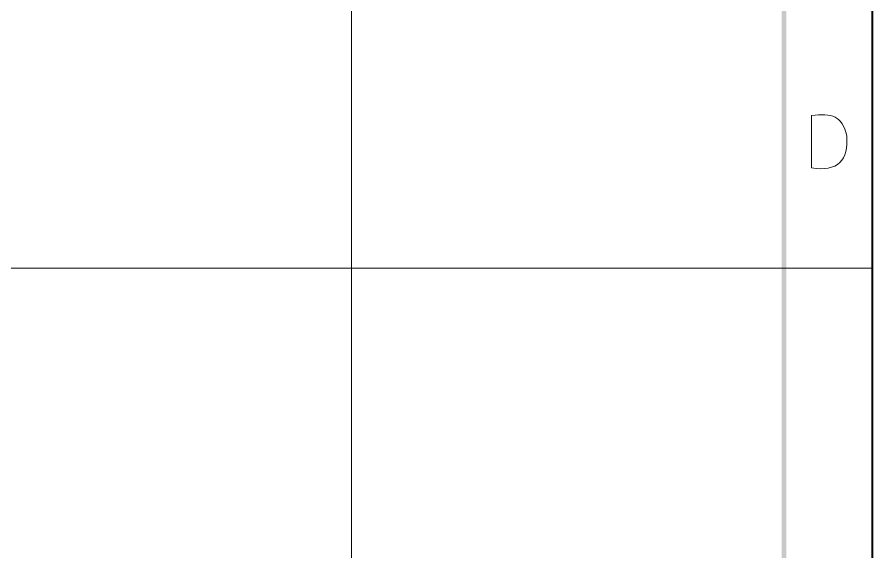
# Model space of a CAD drawing. Header units: millimetres. Extents: x 0 to 825, y 0 to 1167.
# Drawn here: x 689.3 to 824.5, y 422 to 506.6 of the extents above; entities that cross this region are included whole.
import ezdxf

# ---------------------------------------------------------------- set-up
doc = ezdxf.new("R2010")
doc.units = ezdxf.units.MM
doc.layers.add('1', color=7, linetype='Continuous')

msp = doc.modelspace()

# ---------------------------------------------------------------- hatches: boundary and pattern name
h = msp.add_hatch(color=0)
h.dxf.hatch_style = 2
h.paths.add_polyline_path([(810.861732, 13.821732), (810.141732, 1152.501732), (810.861732, 1153.221732)])
h = msp.add_hatch(color=0)
h.dxf.hatch_style = 2
h.paths.add_polyline_path([(810.141732, 14.541732), (810.861732, 13.821732), (810.141732, 1152.501732)])

# ---------------------------------------------------------------- linework, layer by layer
at = {"layer": '1', "color": 0, "lineweight": 9}
msp.add_lwpolyline([(0.321732, 0.321732), (824.361732, 0.321732), (824.361732, 1166.721732), (0.321732, 1166.721732), (0.321732, 0.321732)], dxfattribs=at)
at = {"layer": '1', "color": 30, "lineweight": 9}
for points in [[(742.101732, 0.141732), (742.101732, 1166.901732)], [(824.541732, 0.141732), (824.541732, 1166.901732)], [(824.541732, 466.845732), (0.141732, 466.845732)]]:
    msp.add_lwpolyline(points, dxfattribs=at)
at = {"layer": '1', "color": 0, "lineweight": 9}
msp.add_open_spline([(814.821732, 482.721732), (814.821732, 482.721732), (814.821732, 491.001732), (814.821732, 491.001732), (818.061732, 491.361732), (819.681732, 491.001732), (820.401732, 487.761732), (820.761732, 483.981732), (818.961732, 482.001732), (814.821732, 482.721732)], degree=3, knots=[0, 0, 0, 0, 1, 1, 1, 2, 2, 2, 3, 3, 3, 3], dxfattribs=at)

doc.saveas('drawing.dxf')
